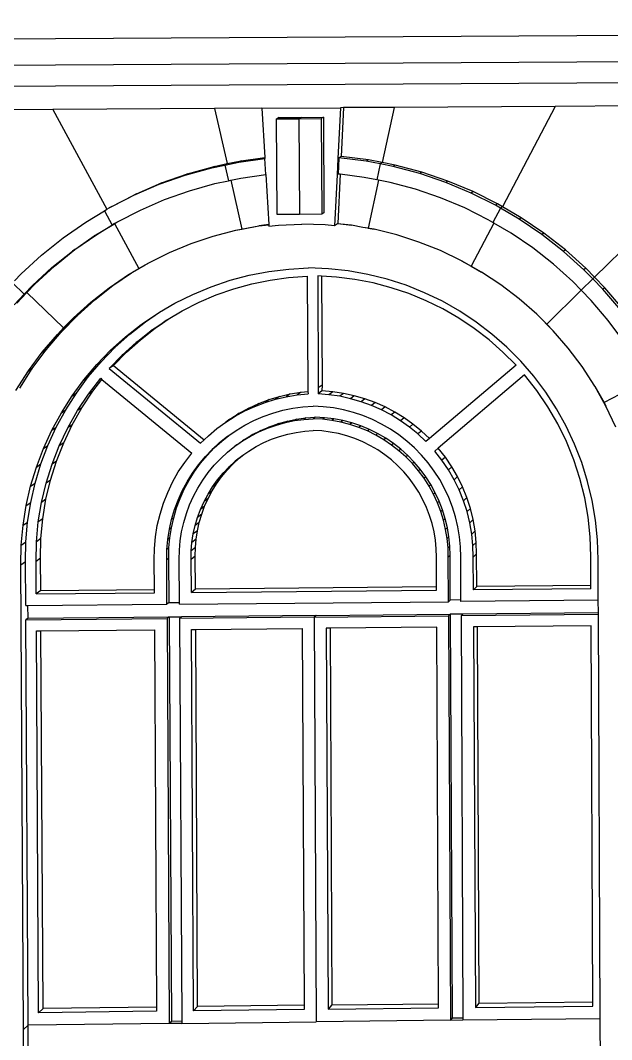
# Model space of a CAD drawing. Extents: x -106 to 80, y -44 to 65.
# Drawn here: x -42.98 to -32.19, y -26.47 to -7.88 of the extents above; entities that cross this region are included whole.
import ezdxf

# ---------------------------------------------------------------- set-up
doc = ezdxf.new("R2010")
doc.units = 0
doc.layers.get('0').update_dxf_attribs({"linetype": 'CONTINUOUS'})

msp = doc.modelspace()

# ---------------------------------------------------------------- linework, layer by layer
for p, q in [((-44.948, -8.226), (16.93, -7.882)), ((-6.469, -8.49), (-45.559, -8.714)), ((-6.469, -8.49), (-44.701, -8.709)), ((-45.567, -9.096), (-6.532, -8.866)), ((-38.578, -9.482), (-37.141, -9.474)), ((-37.141, -9.474), (-37.188, -10.4)), ((-37.083, -9.473), (-37.141, -9.474)), ((-37.083, -9.473), (-37.129, -10.363)), ((-36.161, -9.468), (-37.083, -9.473)), ((-36.161, -9.468), (-36.378, -10.476)), ((-33.22, -9.45), (-36.161, -9.468)), ((-33.22, -9.45), (-34.184, -11.28)), ((-30.783, -9.436), (-33.22, -9.45)), ((-42.392, -9.505), (-44.85, -9.52)), ((-39.438, -9.488), (-42.392, -9.505)), ((-42.392, -9.505), (-41.404, -11.327)), ((-38.578, -9.482), (-39.438, -9.488)), ((-39.438, -9.488), (-39.21, -10.494)), ((-38.578, -9.482), (-38.523, -10.381)), ((-38.265, -9.654), (-38.307, -9.677)), ((-38.265, -9.654), (-37.858, -9.651)), ((-37.858, -9.651), (-37.899, -9.674)), ((-37.858, -9.651), (-37.451, -9.649)), ((-37.451, -9.649), (-37.491, -9.672)), ((-37.451, -9.649), (-37.443, -11.39)), ((-38.307, -9.677), (-37.899, -9.674)), ((-38.298, -11.421), (-38.307, -9.677)), ((-37.899, -9.674), (-37.491, -9.672)), ((-37.899, -9.674), (-37.89, -11.419)), ((-37.491, -9.672), (-37.483, -11.416)), ((-38.998, -10.466), (-38.522, -10.399)), ((-38.956, -10.441), (-38.523, -10.381)), ((-38.523, -10.381), (-38.522, -10.399)), ((-38.504, -10.695), (-38.522, -10.399)), ((-37.188, -10.4), (-37.203, -10.696)), ((-37.168, -10.388), (-37.188, -10.4)), ((-37.168, -10.388), (-37.184, -10.684)), ((-37.129, -10.363), (-37.168, -10.388)), ((-36.671, -10.451), (-37.168, -10.388)), ((-36.632, -10.426), (-37.129, -10.363)), ((-39.975, -10.704), (-39.491, -10.568)), ((-39.932, -10.679), (-39.448, -10.544)), ((-39.491, -10.568), (-39.252, -10.519)), ((-39.448, -10.544), (-39.491, -10.568)), ((-39.448, -10.544), (-39.21, -10.494)), ((-39.252, -10.519), (-38.998, -10.466)), ((-39.21, -10.494), (-39.252, -10.519)), ((-39.252, -10.519), (-39.187, -10.807)), ((-39.21, -10.494), (-38.956, -10.441)), ((-38.956, -10.441), (-38.998, -10.466)), ((-36.632, -10.426), (-36.671, -10.451)), ((-36.416, -10.5), (-36.671, -10.451)), ((-36.378, -10.476), (-36.632, -10.426)), ((-36.416, -10.5), (-36.479, -10.79)), ((-36.378, -10.476), (-36.416, -10.5)), ((-36.178, -10.547), (-36.416, -10.5)), ((-36.14, -10.523), (-36.378, -10.476)), ((-36.14, -10.523), (-36.178, -10.547)), ((-35.694, -10.676), (-36.178, -10.547)), ((-35.656, -10.651), (-36.14, -10.523)), ((-40.449, -10.871), (-39.975, -10.704)), ((-40.406, -10.846), (-39.932, -10.679)), ((-39.932, -10.679), (-39.975, -10.704)), ((-39.141, -10.798), (-38.96, -10.759)), ((-38.96, -10.759), (-38.504, -10.695)), ((-38.504, -10.695), (-38.447, -11.605)), ((-37.203, -10.696), (-37.251, -11.627)), ((-37.184, -10.684), (-37.203, -10.696)), ((-37.146, -10.688), (-37.192, -11.588)), ((-37.146, -10.688), (-37.184, -10.684)), ((-36.706, -10.745), (-37.146, -10.688)), ((-36.479, -10.79), (-36.706, -10.745)), ((-35.656, -10.651), (-35.694, -10.676)), ((-35.219, -10.837), (-35.694, -10.676)), ((-35.183, -10.812), (-35.656, -10.651)), ((-40.912, -11.07), (-40.449, -10.871)), ((-40.867, -11.045), (-40.406, -10.846)), ((-40.406, -10.846), (-40.449, -10.871)), ((-39.896, -10.989), (-39.432, -10.859)), ((-39.432, -10.859), (-39.187, -10.807)), ((-39.187, -10.807), (-39.141, -10.798)), ((-39.141, -10.798), (-38.94, -11.686)), ((-36.447, -10.796), (-36.636, -11.67)), ((-36.447, -10.796), (-36.479, -10.79)), ((-36.234, -10.838), (-36.447, -10.796)), ((-35.77, -10.962), (-36.234, -10.838)), ((-35.315, -11.117), (-35.77, -10.962)), ((-35.183, -10.812), (-35.219, -10.837)), ((-34.757, -11.03), (-35.219, -10.837)), ((-34.721, -11.005), (-35.183, -10.812)), ((-41.34, -11.29), (-40.912, -11.07)), ((-41.314, -11.274), (-40.867, -11.045)), ((-40.867, -11.045), (-40.912, -11.07)), ((-40.794, -11.342), (-40.351, -11.151)), ((-40.351, -11.151), (-39.896, -10.989)), ((-34.871, -11.303), (-35.315, -11.117)), ((-34.721, -11.005), (-34.757, -11.03)), ((-34.309, -11.253), (-34.757, -11.03)), ((-34.273, -11.227), (-34.721, -11.005)), ((-41.449, -11.353), (-41.404, -11.327)), ((-41.404, -11.327), (-41.36, -11.3)), ((-41.314, -11.274), (-41.36, -11.3)), ((-41.36, -11.3), (-41.34, -11.29)), ((-41.34, -11.29), (-41.314, -11.274)), ((-34.442, -11.517), (-34.871, -11.303)), ((-34.22, -11.305), (-34.357, -11.567)), ((-34.273, -11.227), (-34.309, -11.253)), ((-34.22, -11.305), (-34.309, -11.253)), ((-34.184, -11.28), (-34.273, -11.227)), ((-34.184, -11.28), (-34.22, -11.305)), ((-33.877, -11.505), (-34.22, -11.305)), ((-33.842, -11.48), (-34.184, -11.28)), ((-41.791, -11.559), (-41.449, -11.353)), ((-41.449, -11.353), (-41.308, -11.614)), ((-41.208, -11.555), (-40.794, -11.342)), ((-37.89, -11.419), (-38.298, -11.421)), ((-37.483, -11.416), (-37.89, -11.419)), ((-37.443, -11.39), (-37.483, -11.416)), ((-34.357, -11.567), (-34.442, -11.517)), ((-33.842, -11.48), (-33.877, -11.505)), ((-33.463, -11.786), (-33.877, -11.505)), ((-33.429, -11.76), (-33.842, -11.48)), ((-42.204, -11.846), (-41.791, -11.559)), ((-41.637, -11.812), (-41.308, -11.614)), ((-41.591, -11.786), (-41.263, -11.588)), ((-41.308, -11.614), (-41.223, -11.563)), ((-41.263, -11.588), (-41.308, -11.614)), ((-41.263, -11.588), (-41.208, -11.555)), ((-41.263, -11.588), (-40.82, -12.404)), ((-41.223, -11.563), (-41.208, -11.555)), ((-39.051, -11.71), (-38.634, -11.63)), ((-39.051, -11.71), (-38.94, -11.686)), ((-38.94, -11.686), (-38.634, -11.63)), ((-38.447, -11.605), (-38.634, -11.63)), ((-38.634, -11.63), (-38.447, -11.608)), ((-38.447, -11.605), (-38.447, -11.608)), ((-38.447, -11.608), (-38.446, -11.635)), ((-38.446, -11.635), (-38.274, -11.618)), ((-38.274, -11.618), (-37.849, -11.596)), ((-37.423, -11.612), (-37.849, -11.596)), ((-37.251, -11.627), (-37.423, -11.612)), ((-37.197, -11.591), (-37.251, -11.627)), ((-37.192, -11.588), (-37.197, -11.591)), ((-36.942, -11.619), (-37.197, -11.591)), ((-37.192, -11.588), (-36.942, -11.619)), ((-36.733, -11.656), (-36.942, -11.619)), ((-36.636, -11.67), (-36.733, -11.656)), ((-36.524, -11.692), (-36.733, -11.656)), ((-36.636, -11.67), (-36.524, -11.692)), ((-36.113, -11.794), (-36.524, -11.692)), ((-34.341, -11.577), (-34.754, -12.361)), ((-34.341, -11.577), (-34.357, -11.567)), ((-34.028, -11.76), (-34.341, -11.577)), ((-31.551, -11.635), (-32.503, -12.566)), ((-42.598, -12.161), (-42.204, -11.846)), ((-42.033, -12.088), (-41.637, -11.812)), ((-41.987, -12.062), (-41.591, -11.786)), ((-41.591, -11.786), (-41.637, -11.812)), ((-39.866, -11.953), (-39.463, -11.817)), ((-39.463, -11.817), (-39.051, -11.71)), ((-35.709, -11.924), (-36.113, -11.794)), ((-33.631, -12.03), (-34.028, -11.76)), ((-33.429, -11.76), (-33.463, -11.786)), ((-33.07, -12.094), (-33.463, -11.786)), ((-33.036, -12.068), (-33.429, -11.76)), ((-42.363, -12.363), (-41.987, -12.062)), ((-41.987, -12.062), (-42.033, -12.088)), ((-40.259, -12.115), (-39.866, -11.953)), ((-35.316, -12.081), (-35.709, -11.924)), ((-34.934, -12.264), (-35.316, -12.081)), ((-33.254, -12.326), (-33.631, -12.03)), ((-33.036, -12.068), (-33.07, -12.094)), ((-32.665, -12.401), (-33.036, -12.068)), ((-42.969, -12.501), (-42.598, -12.161)), ((-42.41, -12.39), (-42.033, -12.088)), ((-40.64, -12.304), (-40.259, -12.115)), ((-34.934, -12.264), (-34.754, -12.361)), ((-34.566, -12.472), (-34.934, -12.264)), ((-32.698, -12.428), (-33.07, -12.094)), ((-42.765, -12.717), (-42.41, -12.39)), ((-42.718, -12.689), (-42.363, -12.363)), ((-42.363, -12.363), (-42.41, -12.39)), ((-40.957, -12.488), (-40.64, -12.304)), ((-40.939, -12.476), (-40.706, -12.341)), ((-40.939, -12.476), (-40.82, -12.404)), ((-40.82, -12.404), (-40.706, -12.341)), ((-40.706, -12.341), (-40.64, -12.304)), ((-38.447, -12.46), (-38.086, -12.416)), ((-38.086, -12.416), (-37.723, -12.396)), ((-37.36, -12.41), (-37.723, -12.396)), ((-36.999, -12.45), (-37.36, -12.41)), ((-36.641, -12.513), (-36.999, -12.45)), ((-34.754, -12.361), (-34.566, -12.472)), ((-32.898, -12.646), (-33.254, -12.326)), ((-32.665, -12.401), (-32.698, -12.428)), ((-32.536, -12.594), (-32.698, -12.428)), ((-32.503, -12.566), (-32.665, -12.401)), ((-43.093, -12.631), (-42.969, -12.501)), ((-41.36, -12.757), (-41.008, -12.518)), ((-41.293, -12.716), (-40.957, -12.488)), ((-41.008, -12.518), (-40.942, -12.478)), ((-41.008, -12.518), (-40.957, -12.488)), ((-40.957, -12.488), (-40.942, -12.478)), ((-40.942, -12.478), (-40.939, -12.476)), ((-39.501, -12.738), (-39.157, -12.622)), ((-39.157, -12.622), (-38.805, -12.529)), ((-38.805, -12.529), (-38.447, -12.46)), ((-38.76, -12.685), (-38.426, -12.616)), ((-38.426, -12.616), (-38.089, -12.569)), ((-38.089, -12.569), (-37.749, -12.544)), ((-37.749, -12.544), (-37.739, -14.584)), ((-37.555, -12.543), (-37.545, -14.583)), ((-37.485, -12.547), (-37.555, -12.543)), ((-37.485, -12.547), (-37.476, -14.531)), ((-37.215, -12.563), (-37.485, -12.547)), ((-36.878, -12.605), (-37.215, -12.563)), ((-36.544, -12.669), (-36.878, -12.605)), ((-36.289, -12.601), (-36.641, -12.513)), ((-35.944, -12.713), (-36.289, -12.601)), ((-34.213, -12.705), (-34.566, -12.472)), ((-32.536, -12.594), (-32.748, -12.8)), ((-32.503, -12.566), (-32.536, -12.594)), ((-32.349, -12.786), (-32.536, -12.594)), ((-32.317, -12.758), (-32.503, -12.566)), ((-43.13, -12.669), (-42.915, -12.874)), ((-42.915, -12.874), (-42.765, -12.717)), ((-42.867, -12.846), (-42.718, -12.689)), ((-42.718, -12.689), (-42.765, -12.717)), ((-41.695, -13.019), (-41.36, -12.757)), ((-41.627, -12.977), (-41.293, -12.716)), ((-41.36, -12.757), (-41.293, -12.716)), ((-39.838, -12.878), (-39.501, -12.738)), ((-39.41, -12.889), (-39.088, -12.777)), ((-39.088, -12.777), (-38.76, -12.685)), ((-36.215, -12.756), (-36.544, -12.669)), ((-35.893, -12.864), (-36.215, -12.756)), ((-35.607, -12.847), (-35.944, -12.713)), ((-33.877, -12.962), (-34.213, -12.705)), ((-32.745, -12.803), (-33.376, -13.42)), ((-32.748, -12.8), (-32.898, -12.646)), ((-32.745, -12.803), (-32.748, -12.8)), ((-32.564, -12.99), (-32.745, -12.803)), ((-32.317, -12.758), (-32.349, -12.786)), ((-32.026, -13.166), (-32.349, -12.786)), ((-31.994, -13.138), (-32.317, -12.758)), ((-43.098, -13.066), (-42.915, -12.874)), ((-43.051, -13.039), (-42.867, -12.846)), ((-42.867, -12.846), (-42.915, -12.874)), ((-42.867, -12.846), (-42.195, -13.486)), ((-41.943, -13.261), (-41.627, -12.977)), ((-41.695, -13.019), (-41.627, -12.977)), ((-40.164, -13.04), (-39.838, -12.878)), ((-39.723, -13.023), (-39.41, -12.889)), ((-35.579, -12.993), (-35.893, -12.864)), ((-35.28, -13.004), (-35.607, -12.847)), ((-35.274, -13.143), (-35.579, -12.993)), ((-34.965, -13.183), (-35.28, -13.004)), ((-33.559, -13.24), (-33.877, -12.962)), ((-32.254, -13.355), (-32.564, -12.99)), ((-42.012, -13.303), (-41.695, -13.019)), ((-40.444, -13.204), (-40.164, -13.04)), ((-40.287, -13.331), (-40.028, -13.177)), ((-40.028, -13.177), (-39.723, -13.023)), ((-34.98, -13.312), (-35.274, -13.143)), ((-34.663, -13.383), (-34.965, -13.183)), ((-42.309, -13.608), (-42.012, -13.303)), ((-42.239, -13.565), (-41.943, -13.261)), ((-42.195, -13.486), (-42.012, -13.303)), ((-42.012, -13.303), (-41.943, -13.261)), ((-40.988, -13.603), (-40.702, -13.379)), ((-40.761, -13.416), (-40.478, -13.224)), ((-40.76, -13.416), (-40.702, -13.379)), ((-40.702, -13.379), (-40.444, -13.204)), ((-40.478, -13.224), (-40.444, -13.204)), ((-40.394, -13.402), (-40.321, -13.351)), ((-40.389, -13.401), (-40.287, -13.331)), ((-40.321, -13.351), (-40.287, -13.331)), ((-34.698, -13.5), (-34.98, -13.312)), ((-33.559, -13.24), (-33.376, -13.42)), ((-33.261, -13.54), (-33.559, -13.24)), ((-31.969, -13.74), (-32.254, -13.355)), ((-42.514, -13.889), (-42.239, -13.565)), ((-42.309, -13.608), (-42.195, -13.486)), ((-42.309, -13.608), (-42.239, -13.565)), ((-41.066, -13.653), (-40.779, -13.429)), ((-40.87, -13.756), (-40.602, -13.544)), ((-40.793, -13.705), (-40.525, -13.495)), ((-40.779, -13.429), (-40.76, -13.416)), ((-40.779, -13.429), (-40.761, -13.416)), ((-40.76, -13.416), (-40.761, -13.416)), ((-40.602, -13.544), (-40.394, -13.402)), ((-40.525, -13.495), (-40.602, -13.544)), ((-40.525, -13.495), (-40.389, -13.401)), ((-40.389, -13.401), (-40.394, -13.402)), ((-34.429, -13.707), (-34.698, -13.5)), ((-34.376, -13.603), (-34.663, -13.383)), ((-33.376, -13.42), (-33.261, -13.54)), ((-32.985, -13.859), (-33.261, -13.54)), ((-42.584, -13.932), (-42.309, -13.608)), ((-41.337, -13.897), (-41.066, -13.653)), ((-41.258, -13.846), (-40.988, -13.603)), ((-41.066, -13.653), (-40.988, -13.603)), ((-41.045, -13.933), (-40.793, -13.705)), ((-40.793, -13.705), (-40.87, -13.756)), ((-34.175, -13.931), (-34.429, -13.707)), ((-34.104, -13.842), (-34.376, -13.603)), ((-42.836, -14.274), (-42.584, -13.932)), ((-42.766, -14.23), (-42.514, -13.889)), ((-42.584, -13.932), (-42.514, -13.889)), ((-41.59, -14.158), (-41.337, -13.897)), ((-41.511, -14.107), (-41.258, -13.846)), ((-41.337, -13.897), (-41.258, -13.846)), ((-41.283, -14.177), (-41.045, -13.933)), ((-41.123, -13.984), (-40.87, -13.756)), ((-41.045, -13.933), (-41.123, -13.984)), ((-33.936, -14.171), (-34.175, -13.931)), ((-33.849, -14.099), (-34.104, -13.842)), ((-32.731, -14.196), (-32.985, -13.859)), ((-41.745, -14.384), (-41.511, -14.107)), ((-41.59, -14.158), (-41.511, -14.107)), ((-41.361, -14.228), (-41.123, -13.984)), ((-33.613, -14.372), (-33.849, -14.099)), ((-43.065, -14.633), (-42.836, -14.274)), ((-42.994, -14.588), (-42.766, -14.23)), ((-42.836, -14.274), (-42.766, -14.23)), ((-41.825, -14.436), (-41.59, -14.158)), ((-41.283, -14.177), (-41.361, -14.228)), ((-41.361, -14.228), (-39.694, -15.594)), ((-41.283, -14.177), (-39.629, -15.532)), ((-33.936, -14.171), (-35.518, -15.506)), ((-32.5, -14.55), (-32.731, -14.196)), ((-42.041, -14.729), (-41.825, -14.436)), ((-41.961, -14.677), (-41.745, -14.384)), ((-41.825, -14.436), (-41.745, -14.384)), ((-41.739, -14.695), (-41.518, -14.409)), ((-41.659, -14.643), (-41.494, -14.428)), ((-41.518, -14.409), (-41.494, -14.428)), ((-41.494, -14.428), (-39.855, -15.774)), ((-33.779, -14.348), (-35.355, -15.683)), ((-33.556, -14.631), (-33.779, -14.348)), ((-33.395, -14.661), (-33.613, -14.372)), ((-31.549, -14.438), (-32.329, -14.852)), ((-42.155, -14.983), (-41.961, -14.677)), ((-42.041, -14.729), (-41.961, -14.677)), ((-41.859, -14.944), (-41.659, -14.643)), ((-41.659, -14.643), (-41.739, -14.695)), ((-38.059, -14.692), (-37.861, -14.66)), ((-37.861, -14.66), (-37.932, -14.712)), ((-37.861, -14.66), (-37.735, -14.648)), ((-37.739, -14.584), (-37.735, -14.648)), ((-37.735, -14.648), (-37.732, -14.693)), ((-37.545, -14.583), (-37.55, -14.692)), ((-37.481, -14.639), (-37.55, -14.692)), ((-37.476, -14.531), (-37.545, -14.583)), ((-37.476, -14.531), (-37.481, -14.639)), ((-37.282, -14.655), (-37.481, -14.639)), ((-37.282, -14.655), (-37.351, -14.708)), ((-37.084, -14.685), (-37.282, -14.655)), ((-33.354, -14.929), (-33.556, -14.631)), ((-33.198, -14.964), (-33.395, -14.661)), ((-32.5, -14.55), (-32.329, -14.852)), ((-32.295, -14.918), (-32.5, -14.55)), ((-42.236, -15.036), (-42.041, -14.729)), ((-41.939, -14.997), (-41.739, -14.695)), ((-38.814, -14.951), (-38.632, -14.868)), ((-38.705, -14.92), (-38.517, -14.849)), ((-38.632, -14.868), (-38.705, -14.92)), ((-38.632, -14.868), (-38.445, -14.797)), ((-38.517, -14.849), (-38.325, -14.79)), ((-38.445, -14.797), (-38.517, -14.849)), ((-38.445, -14.797), (-38.254, -14.738)), ((-38.254, -14.738), (-38.325, -14.79)), ((-38.325, -14.79), (-38.13, -14.745)), ((-38.254, -14.738), (-38.059, -14.692)), ((-38.059, -14.692), (-38.13, -14.745)), ((-38.13, -14.745), (-37.932, -14.712)), ((-37.932, -14.712), (-37.732, -14.693)), ((-37.351, -14.708), (-37.55, -14.692)), ((-37.152, -14.737), (-37.351, -14.708)), ((-37.084, -14.685), (-37.152, -14.737)), ((-36.957, -14.78), (-37.152, -14.737)), ((-36.889, -14.727), (-37.084, -14.685)), ((-36.889, -14.727), (-36.957, -14.78)), ((-36.765, -14.835), (-36.957, -14.78)), ((-36.697, -14.783), (-36.889, -14.727)), ((-36.697, -14.783), (-36.765, -14.835)), ((-36.576, -14.904), (-36.765, -14.835)), ((-36.509, -14.851), (-36.697, -14.783)), ((-36.509, -14.851), (-36.576, -14.904)), ((-36.327, -14.931), (-36.509, -14.851)), ((-32.329, -14.852), (-32.295, -14.918)), ((-42.41, -15.356), (-42.236, -15.036)), ((-42.329, -15.302), (-42.155, -14.983)), ((-42.236, -15.036), (-42.155, -14.983)), ((-42.118, -15.312), (-41.939, -14.997)), ((-42.037, -15.258), (-41.859, -14.944)), ((-41.859, -14.944), (-41.939, -14.997)), ((-39.16, -15.154), (-38.99, -15.047)), ((-39.063, -15.1), (-38.887, -15.004)), ((-38.99, -15.047), (-39.063, -15.1)), ((-38.99, -15.047), (-38.814, -14.951)), ((-38.887, -15.004), (-38.705, -14.92)), ((-38.814, -14.951), (-38.887, -15.004)), ((-38.549, -15.103), (-38.373, -15.042)), ((-38.373, -15.042), (-38.194, -14.992)), ((-38.194, -14.992), (-38.011, -14.954)), ((-38.011, -14.954), (-37.826, -14.929)), ((-37.826, -14.929), (-37.64, -14.917)), ((-37.454, -14.926), (-37.64, -14.917)), ((-37.269, -14.949), (-37.454, -14.926)), ((-37.086, -14.983), (-37.269, -14.949)), ((-36.906, -15.03), (-37.086, -14.983)), ((-36.73, -15.089), (-36.906, -15.03)), ((-36.393, -14.984), (-36.576, -14.904)), ((-36.327, -14.931), (-36.393, -14.984)), ((-36.216, -15.077), (-36.393, -14.984)), ((-36.15, -15.024), (-36.327, -14.931)), ((-36.15, -15.024), (-36.216, -15.077)), ((-35.98, -15.128), (-36.15, -15.024)), ((-33.173, -15.24), (-33.354, -14.929)), ((-33.022, -15.28), (-33.198, -14.964)), ((-32.115, -15.3), (-32.295, -14.918)), ((-39.395, -15.326), (-39.233, -15.207)), ((-39.233, -15.207), (-39.063, -15.1)), ((-39.16, -15.154), (-39.233, -15.207)), ((-38.887, -15.262), (-38.721, -15.177)), ((-38.721, -15.177), (-38.549, -15.103)), ((-38.436, -15.291), (-38.275, -15.234)), ((-38.31, -15.261), (-38.146, -15.215)), ((-38.275, -15.234), (-38.31, -15.261)), ((-38.275, -15.234), (-38.11, -15.188)), ((-38.146, -15.215), (-37.978, -15.18)), ((-38.11, -15.188), (-38.146, -15.215)), ((-38.11, -15.188), (-37.943, -15.153)), ((-37.943, -15.153), (-37.978, -15.18)), ((-37.978, -15.18), (-37.809, -15.157)), ((-37.943, -15.153), (-37.774, -15.13)), ((-37.774, -15.13), (-37.809, -15.157)), ((-37.809, -15.157), (-37.639, -15.145)), ((-37.774, -15.13), (-37.604, -15.118)), ((-37.604, -15.118), (-37.639, -15.145)), ((-37.469, -15.154), (-37.639, -15.145)), ((-37.434, -15.127), (-37.604, -15.118)), ((-37.434, -15.127), (-37.469, -15.154)), ((-37.299, -15.175), (-37.469, -15.154)), ((-37.265, -15.148), (-37.434, -15.127)), ((-37.265, -15.148), (-37.299, -15.175)), ((-37.132, -15.207), (-37.299, -15.175)), ((-37.097, -15.18), (-37.265, -15.148)), ((-37.097, -15.18), (-37.132, -15.207)), ((-36.967, -15.25), (-37.132, -15.207)), ((-36.933, -15.223), (-37.097, -15.18)), ((-36.933, -15.223), (-36.967, -15.25)), ((-36.771, -15.277), (-36.933, -15.223)), ((-36.558, -15.159), (-36.73, -15.089)), ((-36.391, -15.242), (-36.558, -15.159)), ((-36.046, -15.182), (-36.216, -15.077)), ((-35.98, -15.128), (-36.046, -15.182)), ((-35.883, -15.297), (-36.046, -15.182)), ((-35.818, -15.244), (-35.98, -15.128)), ((-33.015, -15.563), (-33.173, -15.24)), ((-42.562, -15.686), (-42.41, -15.356)), ((-42.48, -15.632), (-42.329, -15.302)), ((-42.41, -15.356), (-42.329, -15.302)), ((-42.274, -15.639), (-42.118, -15.312)), ((-42.193, -15.584), (-42.037, -15.258)), ((-42.037, -15.258), (-42.118, -15.312)), ((-39.549, -15.455), (-39.395, -15.326)), ((-39.178, -15.449), (-39.047, -15.358)), ((-39.047, -15.358), (-38.887, -15.262)), ((-38.781, -15.463), (-38.628, -15.385)), ((-38.744, -15.436), (-38.592, -15.358)), ((-38.628, -15.385), (-38.471, -15.318)), ((-38.592, -15.358), (-38.628, -15.385)), ((-38.592, -15.358), (-38.436, -15.291)), ((-38.471, -15.318), (-38.31, -15.261)), ((-38.436, -15.291), (-38.471, -15.318)), ((-38.251, -15.468), (-38.1, -15.426)), ((-38.1, -15.426), (-37.948, -15.394)), ((-37.948, -15.394), (-37.793, -15.372)), ((-37.793, -15.372), (-37.638, -15.361)), ((-37.482, -15.369), (-37.638, -15.361)), ((-37.328, -15.389), (-37.482, -15.369)), ((-37.175, -15.418), (-37.328, -15.389)), ((-37.024, -15.458), (-37.175, -15.418)), ((-36.805, -15.304), (-36.967, -15.25)), ((-36.771, -15.277), (-36.805, -15.304)), ((-36.648, -15.369), (-36.805, -15.304)), ((-36.614, -15.342), (-36.771, -15.277)), ((-36.614, -15.342), (-36.648, -15.369)), ((-36.495, -15.444), (-36.648, -15.369)), ((-36.462, -15.417), (-36.614, -15.342)), ((-36.462, -15.417), (-36.495, -15.444)), ((-36.315, -15.503), (-36.462, -15.417)), ((-36.23, -15.335), (-36.391, -15.242)), ((-36.076, -15.438), (-36.23, -15.335)), ((-35.818, -15.244), (-35.883, -15.297)), ((-35.729, -15.424), (-35.883, -15.297)), ((-35.663, -15.37), (-35.818, -15.244)), ((-35.663, -15.37), (-35.729, -15.424)), ((-35.583, -15.56), (-35.729, -15.424)), ((-35.518, -15.506), (-35.663, -15.37)), ((-32.868, -15.607), (-33.022, -15.28)), ((-42.325, -15.92), (-42.193, -15.584)), ((-42.193, -15.584), (-42.274, -15.639)), ((-39.694, -15.594), (-39.629, -15.532)), ((-39.629, -15.532), (-39.549, -15.455)), ((-39.484, -15.706), (-39.346, -15.58)), ((-39.447, -15.679), (-39.309, -15.553)), ((-39.346, -15.58), (-39.201, -15.464)), ((-39.309, -15.553), (-39.346, -15.58)), ((-39.309, -15.553), (-39.178, -15.449)), ((-39.201, -15.464), (-39.178, -15.449)), ((-39.048, -15.635), (-38.927, -15.551)), ((-39.031, -15.622), (-38.891, -15.524)), ((-38.927, -15.551), (-38.781, -15.463)), ((-38.891, -15.524), (-38.927, -15.551)), ((-38.891, -15.524), (-38.744, -15.436)), ((-38.744, -15.436), (-38.781, -15.463)), ((-38.68, -15.654), (-38.541, -15.582)), ((-38.541, -15.582), (-38.398, -15.52)), ((-38.398, -15.52), (-38.251, -15.468)), ((-36.877, -15.508), (-37.024, -15.458)), ((-36.733, -15.568), (-36.877, -15.508)), ((-36.594, -15.637), (-36.733, -15.568)), ((-36.348, -15.53), (-36.495, -15.444)), ((-36.315, -15.503), (-36.348, -15.53)), ((-36.207, -15.625), (-36.348, -15.53)), ((-36.174, -15.598), (-36.315, -15.503)), ((-36.174, -15.598), (-36.207, -15.625)), ((-36.04, -15.703), (-36.174, -15.598)), ((-35.929, -15.552), (-36.076, -15.438)), ((-35.791, -15.676), (-35.929, -15.552)), ((-35.518, -15.506), (-35.583, -15.56)), ((-32.88, -15.896), (-33.015, -15.563)), ((-32.737, -15.943), (-32.868, -15.607)), ((-42.691, -16.026), (-42.562, -15.686)), ((-42.609, -15.971), (-42.48, -15.632)), ((-42.562, -15.686), (-42.48, -15.632)), ((-42.406, -15.975), (-42.274, -15.639)), ((-39.984, -15.941), (-39.855, -15.774)), ((-39.613, -15.841), (-39.484, -15.706)), ((-39.576, -15.814), (-39.447, -15.679)), ((-39.447, -15.679), (-39.484, -15.706)), ((-39.327, -15.871), (-39.201, -15.756)), ((-39.201, -15.756), (-39.067, -15.649)), ((-39.031, -15.622), (-39.067, -15.649)), ((-39.067, -15.649), (-39.048, -15.635)), ((-39.048, -15.635), (-39.031, -15.622)), ((-38.906, -15.799), (-38.813, -15.735)), ((-38.813, -15.735), (-38.68, -15.654)), ((-36.46, -15.715), (-36.594, -15.637)), ((-36.331, -15.802), (-36.46, -15.715)), ((-36.073, -15.73), (-36.207, -15.625)), ((-36.04, -15.703), (-36.073, -15.73)), ((-35.946, -15.843), (-36.073, -15.73)), ((-35.913, -15.816), (-36.04, -15.703)), ((-35.661, -15.809), (-35.791, -15.676)), ((-35.355, -15.683), (-35.42, -15.737)), ((-35.29, -15.902), (-35.42, -15.737)), ((-35.226, -15.847), (-35.355, -15.683)), ((-42.714, -16.318), (-42.609, -15.971)), ((-42.691, -16.026), (-42.609, -15.971)), ((-42.515, -16.32), (-42.406, -15.975)), ((-42.433, -16.264), (-42.325, -15.92)), ((-42.325, -15.92), (-42.406, -15.975)), ((-40.101, -16.117), (-39.984, -15.941)), ((-39.804, -16.108), (-39.695, -15.957)), ((-39.732, -15.985), (-39.613, -15.841)), ((-39.695, -15.957), (-39.732, -15.985)), ((-39.695, -15.957), (-39.576, -15.814)), ((-39.576, -15.814), (-39.613, -15.841)), ((-39.444, -15.995), (-39.327, -15.871)), ((-39.211, -16.085), (-39.104, -15.972)), ((-39.177, -16.027), (-39.063, -15.922)), ((-39.104, -15.972), (-39.177, -16.027)), ((-39.104, -15.972), (-38.99, -15.867)), ((-39.063, -15.922), (-38.941, -15.824)), ((-38.99, -15.867), (-39.063, -15.922)), ((-38.99, -15.867), (-38.906, -15.799)), ((-38.941, -15.824), (-38.906, -15.799)), ((-36.209, -15.898), (-36.331, -15.802)), ((-36.093, -16.002), (-36.209, -15.898)), ((-35.913, -15.816), (-35.946, -15.843)), ((-35.827, -15.965), (-35.946, -15.843)), ((-35.795, -15.937), (-35.913, -15.816)), ((-35.795, -15.937), (-35.827, -15.965)), ((-35.717, -16.094), (-35.827, -15.965)), ((-35.685, -16.067), (-35.795, -15.937)), ((-35.541, -15.95), (-35.661, -15.809)), ((-35.43, -16.099), (-35.541, -15.95)), ((-35.226, -15.847), (-35.29, -15.902)), ((-35.172, -16.075), (-35.29, -15.902)), ((-35.108, -16.02), (-35.226, -15.847)), ((-32.769, -16.238), (-32.88, -15.896)), ((-32.629, -16.288), (-32.737, -15.943)), ((-42.796, -16.374), (-42.691, -16.026)), ((-40.205, -16.3), (-40.101, -16.117)), ((-39.941, -16.294), (-39.842, -16.136)), ((-39.903, -16.266), (-39.804, -16.108)), ((-39.842, -16.136), (-39.732, -15.985)), ((-39.804, -16.108), (-39.842, -16.136)), ((-39.654, -16.265), (-39.554, -16.126)), ((-39.554, -16.126), (-39.444, -15.995)), ((-39.384, -16.261), (-39.285, -16.141)), ((-39.31, -16.205), (-39.211, -16.085)), ((-39.285, -16.141), (-39.177, -16.027)), ((-39.211, -16.085), (-39.285, -16.141)), ((-35.985, -16.113), (-36.093, -16.002)), ((-35.885, -16.231), (-35.985, -16.113)), ((-35.685, -16.067), (-35.717, -16.094)), ((-35.616, -16.231), (-35.717, -16.094)), ((-35.584, -16.203), (-35.685, -16.067)), ((-35.33, -16.255), (-35.43, -16.099)), ((-35.108, -16.02), (-35.172, -16.075)), ((-35.067, -16.257), (-35.172, -16.075)), ((-35.003, -16.201), (-35.108, -16.02)), ((-42.796, -16.374), (-42.714, -16.318)), ((-42.795, -16.671), (-42.714, -16.318)), ((-42.598, -16.672), (-42.515, -16.32)), ((-42.517, -16.615), (-42.433, -16.264)), ((-42.433, -16.264), (-42.515, -16.32)), ((-40.295, -16.491), (-40.205, -16.3)), ((-40.029, -16.458), (-39.941, -16.294)), ((-39.991, -16.43), (-39.903, -16.266)), ((-39.903, -16.266), (-39.941, -16.294)), ((-39.744, -16.41), (-39.654, -16.265)), ((-39.484, -16.463), (-39.401, -16.331)), ((-39.475, -16.387), (-39.384, -16.261)), ((-39.401, -16.331), (-39.475, -16.387)), ((-39.401, -16.331), (-39.31, -16.205)), ((-39.31, -16.205), (-39.384, -16.261)), ((-35.793, -16.356), (-35.885, -16.231)), ((-35.584, -16.203), (-35.616, -16.231)), ((-35.524, -16.374), (-35.616, -16.231)), ((-35.492, -16.346), (-35.584, -16.203)), ((-35.492, -16.346), (-35.524, -16.374)), ((-35.41, -16.495), (-35.492, -16.346)), ((-35.24, -16.417), (-35.33, -16.255)), ((-35.003, -16.201), (-35.067, -16.257)), ((-34.974, -16.445), (-35.067, -16.257)), ((-34.911, -16.389), (-35.003, -16.201)), ((-32.682, -16.587), (-32.769, -16.238)), ((-32.545, -16.639), (-32.629, -16.288)), ((-42.877, -16.728), (-42.796, -16.374)), ((-40.372, -16.687), (-40.295, -16.491)), ((-40.105, -16.628), (-40.029, -16.458)), ((-40.067, -16.599), (-39.991, -16.43)), ((-39.991, -16.43), (-40.029, -16.458)), ((-39.824, -16.56), (-39.744, -16.41)), ((-39.631, -16.657), (-39.558, -16.52)), ((-39.558, -16.52), (-39.475, -16.387)), ((-39.484, -16.463), (-39.558, -16.52)), ((-39.557, -16.6), (-39.484, -16.463)), ((-35.709, -16.487), (-35.793, -16.356)), ((-35.635, -16.623), (-35.709, -16.487)), ((-35.443, -16.523), (-35.524, -16.374)), ((-35.41, -16.495), (-35.443, -16.523)), ((-35.371, -16.677), (-35.443, -16.523)), ((-35.339, -16.648), (-35.41, -16.495)), ((-35.162, -16.585), (-35.24, -16.417)), ((-34.911, -16.389), (-34.974, -16.445)), ((-34.896, -16.64), (-34.974, -16.445)), ((-34.832, -16.583), (-34.911, -16.389)), ((-42.877, -16.728), (-42.795, -16.671)), ((-42.852, -17.029), (-42.795, -16.671)), ((-42.657, -17.028), (-42.598, -16.672)), ((-42.517, -16.615), (-42.598, -16.672)), ((-42.575, -16.971), (-42.517, -16.615)), ((-40.435, -16.888), (-40.372, -16.687)), ((-40.17, -16.802), (-40.105, -16.628)), ((-40.132, -16.773), (-40.067, -16.599)), ((-40.067, -16.599), (-40.105, -16.628)), ((-39.954, -16.876), (-39.895, -16.716)), ((-39.895, -16.716), (-39.824, -16.56)), ((-39.695, -16.799), (-39.631, -16.657)), ((-39.557, -16.6), (-39.631, -16.657)), ((-39.62, -16.742), (-39.557, -16.6)), ((-35.569, -16.764), (-35.635, -16.623)), ((-35.339, -16.648), (-35.371, -16.677)), ((-35.31, -16.835), (-35.371, -16.677)), ((-35.278, -16.807), (-35.339, -16.648)), ((-35.096, -16.758), (-35.162, -16.585)), ((-34.832, -16.583), (-34.896, -16.64)), ((-34.831, -16.839), (-34.896, -16.64)), ((-34.768, -16.782), (-34.832, -16.583)), ((-32.62, -16.941), (-32.682, -16.587)), ((-32.485, -16.996), (-32.545, -16.639)), ((-42.934, -17.087), (-42.877, -16.728)), ((-40.484, -17.093), (-40.435, -16.888)), ((-40.223, -16.981), (-40.17, -16.802)), ((-40.185, -16.952), (-40.132, -16.773)), ((-40.132, -16.773), (-40.17, -16.802)), ((-40.003, -17.039), (-39.954, -16.876)), ((-39.749, -16.945), (-39.695, -16.799)), ((-39.674, -16.888), (-39.749, -16.945)), ((-39.718, -17.037), (-39.674, -16.888)), ((-39.62, -16.742), (-39.695, -16.799)), ((-39.674, -16.888), (-39.62, -16.742)), ((-35.514, -16.909), (-35.569, -16.764)), ((-35.469, -17.057), (-35.514, -16.909)), ((-35.278, -16.807), (-35.31, -16.835)), ((-35.261, -16.998), (-35.31, -16.835)), ((-35.228, -16.969), (-35.278, -16.807)), ((-35.041, -16.936), (-35.096, -16.758)), ((-34.768, -16.782), (-34.831, -16.839)), ((-34.781, -17.043), (-34.831, -16.839)), ((-34.718, -16.985), (-34.768, -16.782)), ((-42.967, -17.449), (-42.934, -17.087)), ((-42.934, -17.087), (-42.852, -17.029)), ((-42.884, -17.39), (-42.852, -17.029)), ((-42.691, -17.388), (-42.657, -17.028)), ((-42.575, -16.971), (-42.657, -17.028)), ((-42.609, -17.33), (-42.575, -16.971)), ((-40.518, -17.301), (-40.484, -17.093)), ((-40.264, -17.162), (-40.223, -16.981)), ((-40.226, -17.133), (-40.185, -16.952)), ((-40.185, -16.952), (-40.223, -16.981)), ((-40.04, -17.206), (-40.003, -17.039)), ((-39.827, -17.247), (-39.793, -17.095)), ((-39.793, -17.095), (-39.749, -16.945)), ((-39.718, -17.037), (-39.793, -17.095)), ((-39.752, -17.188), (-39.718, -17.037)), ((-35.433, -17.208), (-35.469, -17.057)), ((-35.228, -16.969), (-35.261, -16.998)), ((-35.222, -17.163), (-35.261, -16.998)), ((-35.19, -17.134), (-35.228, -16.969)), ((-34.998, -17.116), (-35.041, -16.936)), ((-34.718, -16.985), (-34.781, -17.043)), ((-34.745, -17.25), (-34.781, -17.043)), ((-34.682, -17.192), (-34.718, -16.985)), ((-32.583, -17.299), (-32.62, -16.941)), ((-32.449, -17.355), (-32.485, -16.996)), ((-40.293, -17.346), (-40.264, -17.162)), ((-40.226, -17.133), (-40.264, -17.162)), ((-40.255, -17.317), (-40.226, -17.133)), ((-40.066, -17.374), (-40.04, -17.206)), ((-39.851, -17.4), (-39.827, -17.247)), ((-39.752, -17.188), (-39.827, -17.247)), ((-39.776, -17.342), (-39.752, -17.188)), ((-35.408, -17.361), (-35.433, -17.208)), ((-35.19, -17.134), (-35.222, -17.163)), ((-35.194, -17.331), (-35.222, -17.163)), ((-35.162, -17.302), (-35.19, -17.134)), ((-34.968, -17.299), (-34.998, -17.116)), ((-34.682, -17.192), (-34.745, -17.25)), ((-34.724, -17.458), (-34.745, -17.25)), ((-34.661, -17.4), (-34.682, -17.192)), ((-42.974, -17.811), (-42.967, -17.449)), ((-42.967, -17.449), (-42.884, -17.39)), ((-42.891, -17.752), (-42.884, -17.39)), ((-42.698, -17.749), (-42.691, -17.388)), ((-42.609, -17.33), (-42.691, -17.388)), ((-42.617, -17.69), (-42.609, -17.33)), ((-40.537, -17.51), (-40.518, -17.301)), ((-40.309, -17.531), (-40.293, -17.346)), ((-40.255, -17.317), (-40.293, -17.346)), ((-40.271, -17.502), (-40.255, -17.317)), ((-40.08, -17.544), (-40.066, -17.374)), ((-39.864, -17.555), (-39.851, -17.4)), ((-39.776, -17.342), (-39.851, -17.4)), ((-39.789, -17.496), (-39.776, -17.342)), ((-35.393, -17.516), (-35.408, -17.361)), ((-35.162, -17.302), (-35.194, -17.331)), ((-35.178, -17.5), (-35.194, -17.331)), ((-35.146, -17.471), (-35.178, -17.5)), ((-35.146, -17.471), (-35.162, -17.302)), ((-35.141, -17.64), (-35.146, -17.471)), ((-34.95, -17.484), (-34.968, -17.299)), ((-34.661, -17.4), (-34.724, -17.458)), ((-34.717, -17.668), (-34.724, -17.458)), ((-34.655, -17.609), (-34.661, -17.4)), ((-32.572, -17.658), (-32.583, -17.299)), ((-32.438, -17.717), (-32.449, -17.355)), ((-40.541, -17.72), (-40.537, -17.51)), ((-40.312, -17.717), (-40.309, -17.531)), ((-40.271, -17.502), (-40.309, -17.531)), ((-40.274, -17.688), (-40.271, -17.502)), ((-40.083, -17.714), (-40.08, -17.544)), ((-39.867, -17.711), (-39.864, -17.555)), ((-39.792, -17.651), (-39.867, -17.711)), ((-39.789, -17.496), (-39.864, -17.555)), ((-39.792, -17.651), (-39.789, -17.496)), ((-39.788, -18.254), (-39.792, -17.651)), ((-35.389, -17.671), (-35.393, -17.516)), ((-35.173, -17.67), (-35.178, -17.5)), ((-35.141, -17.64), (-35.173, -17.67)), ((-35.137, -18.452), (-35.141, -17.64)), ((-34.945, -17.669), (-34.95, -17.484)), ((-34.655, -17.609), (-34.717, -17.668)), ((-34.652, -18.207), (-34.655, -17.609)), ((-42.974, -17.811), (-42.891, -17.752)), ((-42.925, -26.285), (-42.974, -17.811)), ((-42.887, -18.554), (-42.891, -17.752)), ((-42.617, -17.69), (-42.698, -17.749)), ((-42.695, -18.341), (-42.698, -17.749)), ((-42.613, -18.28), (-42.617, -17.69)), ((-40.538, -18.261), (-40.541, -17.72)), ((-40.274, -17.688), (-40.312, -17.717)), ((-40.308, -18.53), (-40.312, -17.717)), ((-40.27, -18.499), (-40.274, -17.688)), ((-40.079, -18.497), (-40.083, -17.714)), ((-39.863, -18.315), (-39.867, -17.711)), ((-35.387, -18.214), (-35.389, -17.671)), ((-35.169, -18.482), (-35.173, -17.67)), ((-34.942, -18.45), (-34.945, -17.669)), ((-34.715, -18.268), (-34.717, -17.668)), ((-32.57, -18.188), (-32.572, -17.658)), ((-32.435, -18.457), (-32.438, -17.717)), ((-35.387, -18.214), (-39.788, -18.254)), ((-35.386, -18.274), (-35.387, -18.214)), ((-34.652, -18.207), (-34.715, -18.268)), ((-32.57, -18.188), (-34.652, -18.207)), ((-32.569, -18.248), (-32.57, -18.188)), ((-42.613, -18.28), (-42.695, -18.341)), ((-42.695, -18.341), (-40.538, -18.321)), ((-42.613, -18.28), (-40.538, -18.261)), ((-40.538, -18.321), (-40.538, -18.261)), ((-39.788, -18.254), (-39.863, -18.315)), ((-39.863, -18.315), (-35.386, -18.274)), ((-32.569, -18.248), (-34.715, -18.268)), ((-42.887, -18.554), (-42.845, -18.553)), ((-42.845, -18.553), (-40.308, -18.53)), ((-42.844, -18.782), (-42.845, -18.553)), ((-40.27, -18.499), (-40.308, -18.53)), ((-40.27, -18.499), (-40.079, -18.497)), ((-40.079, -18.528), (-35.169, -18.482)), ((-40.079, -18.528), (-40.079, -18.497)), ((-35.137, -18.452), (-35.169, -18.482)), ((-34.942, -18.45), (-35.137, -18.452)), ((-34.941, -18.48), (-34.942, -18.45)), ((-32.435, -18.457), (-34.941, -18.48)), ((-32.434, -18.685), (-32.435, -18.457)), ((-42.844, -18.782), (-40.268, -18.758)), ((-40.268, -18.758), (-40.306, -18.789)), ((-40.268, -18.758), (-40.04, -18.756)), ((-40.268, -18.758), (-40.228, -26.135)), ((-40.078, -18.787), (-40.04, -18.756)), ((-37.621, -18.764), (-40.078, -18.787)), ((-37.586, -18.733), (-40.04, -18.756)), ((-37.586, -18.733), (-37.621, -18.764)), ((-37.621, -18.764), (-35.168, -18.741)), ((-37.621, -18.764), (-37.584, -26.142)), ((-37.586, -18.733), (-35.136, -18.711)), ((-35.136, -18.711), (-35.168, -18.741)), ((-35.168, -18.741), (-35.133, -26.113)), ((-34.909, -18.708), (-35.136, -18.711)), ((-35.136, -18.711), (-35.102, -26.073)), ((-34.909, -18.708), (-34.94, -18.739)), ((-32.433, -18.716), (-34.94, -18.739)), ((-34.94, -18.739), (-34.906, -26.071)), ((-32.434, -18.685), (-34.909, -18.708)), ((-32.433, -18.716), (-32.434, -18.685)), ((-32.401, -26.08), (-32.433, -18.716)), ((-42.844, -18.782), (-42.885, -18.814)), ((-42.885, -18.814), (-40.306, -18.789)), ((-42.843, -26.205), (-42.885, -18.814)), ((-40.306, -18.789), (-40.266, -26.174)), ((-40.078, -18.787), (-40.038, -26.132)), ((-35.383, -18.947), (-37.331, -18.966)), ((-35.351, -25.813), (-35.383, -18.947)), ((-34.711, -18.941), (-34.679, -25.883)), ((-34.648, -18.941), (-34.711, -18.941)), ((-32.566, -18.921), (-34.648, -18.941)), ((-34.648, -18.941), (-34.617, -25.804)), ((-32.537, -25.78), (-32.566, -18.921)), ((-42.691, -19.016), (-42.609, -19.015)), ((-42.651, -25.978), (-42.691, -19.016)), ((-42.609, -19.015), (-40.534, -18.996)), ((-42.57, -25.899), (-42.609, -19.015)), ((-40.534, -18.996), (-40.497, -25.874)), ((-39.86, -18.99), (-39.784, -18.989)), ((-39.823, -25.944), (-39.86, -18.99)), ((-39.784, -18.989), (-37.839, -18.971)), ((-39.748, -25.865), (-39.784, -18.989)), ((-37.839, -18.971), (-37.804, -25.842)), ((-37.4, -18.966), (-37.365, -25.915)), ((-37.331, -18.966), (-37.4, -18.966)), ((-37.331, -18.966), (-37.297, -25.836)), ((-37.297, -25.836), (-35.351, -25.813)), ((-35.35, -25.891), (-35.351, -25.813)), ((-34.617, -25.804), (-34.679, -25.883)), ((-34.617, -25.804), (-32.537, -25.78)), ((-32.536, -25.857), (-32.537, -25.78)), ((-42.57, -25.899), (-42.651, -25.978)), ((-40.496, -25.952), (-42.651, -25.978)), ((-40.497, -25.874), (-42.57, -25.899)), ((-40.497, -25.874), (-40.496, -25.952)), ((-39.748, -25.865), (-39.823, -25.944)), ((-37.804, -25.92), (-39.823, -25.944)), ((-37.804, -25.842), (-39.748, -25.865)), ((-37.804, -25.842), (-37.804, -25.92)), ((-37.297, -25.836), (-37.365, -25.915)), ((-37.365, -25.915), (-35.35, -25.891)), ((-34.679, -25.883), (-32.536, -25.857)), ((-42.925, -26.285), (-42.843, -26.205)), ((-40.266, -26.174), (-42.843, -26.205)), ((-42.773, -38.291), (-42.843, -26.205)), ((-40.228, -26.135), (-40.266, -26.174)), ((-40.038, -26.172), (-40.266, -26.174)), ((-40.038, -26.132), (-40.228, -26.135)), ((-40.038, -26.132), (-40.038, -26.172)), ((-40.038, -26.172), (-37.584, -26.142)), ((-35.133, -26.113), (-37.584, -26.142)), ((-35.102, -26.073), (-35.133, -26.113)), ((-35.133, -26.113), (-34.906, -26.11)), ((-35.102, -26.073), (-34.906, -26.071)), ((-34.906, -26.071), (-34.906, -26.11)), ((-34.906, -26.11), (-32.401, -26.08)), ((-32.349, -38.121), (-32.401, -26.08)), ((-42.856, -38.399), (-42.925, -26.285))]:
    msp.add_line(p, q)

doc.saveas('drawing.dxf')
